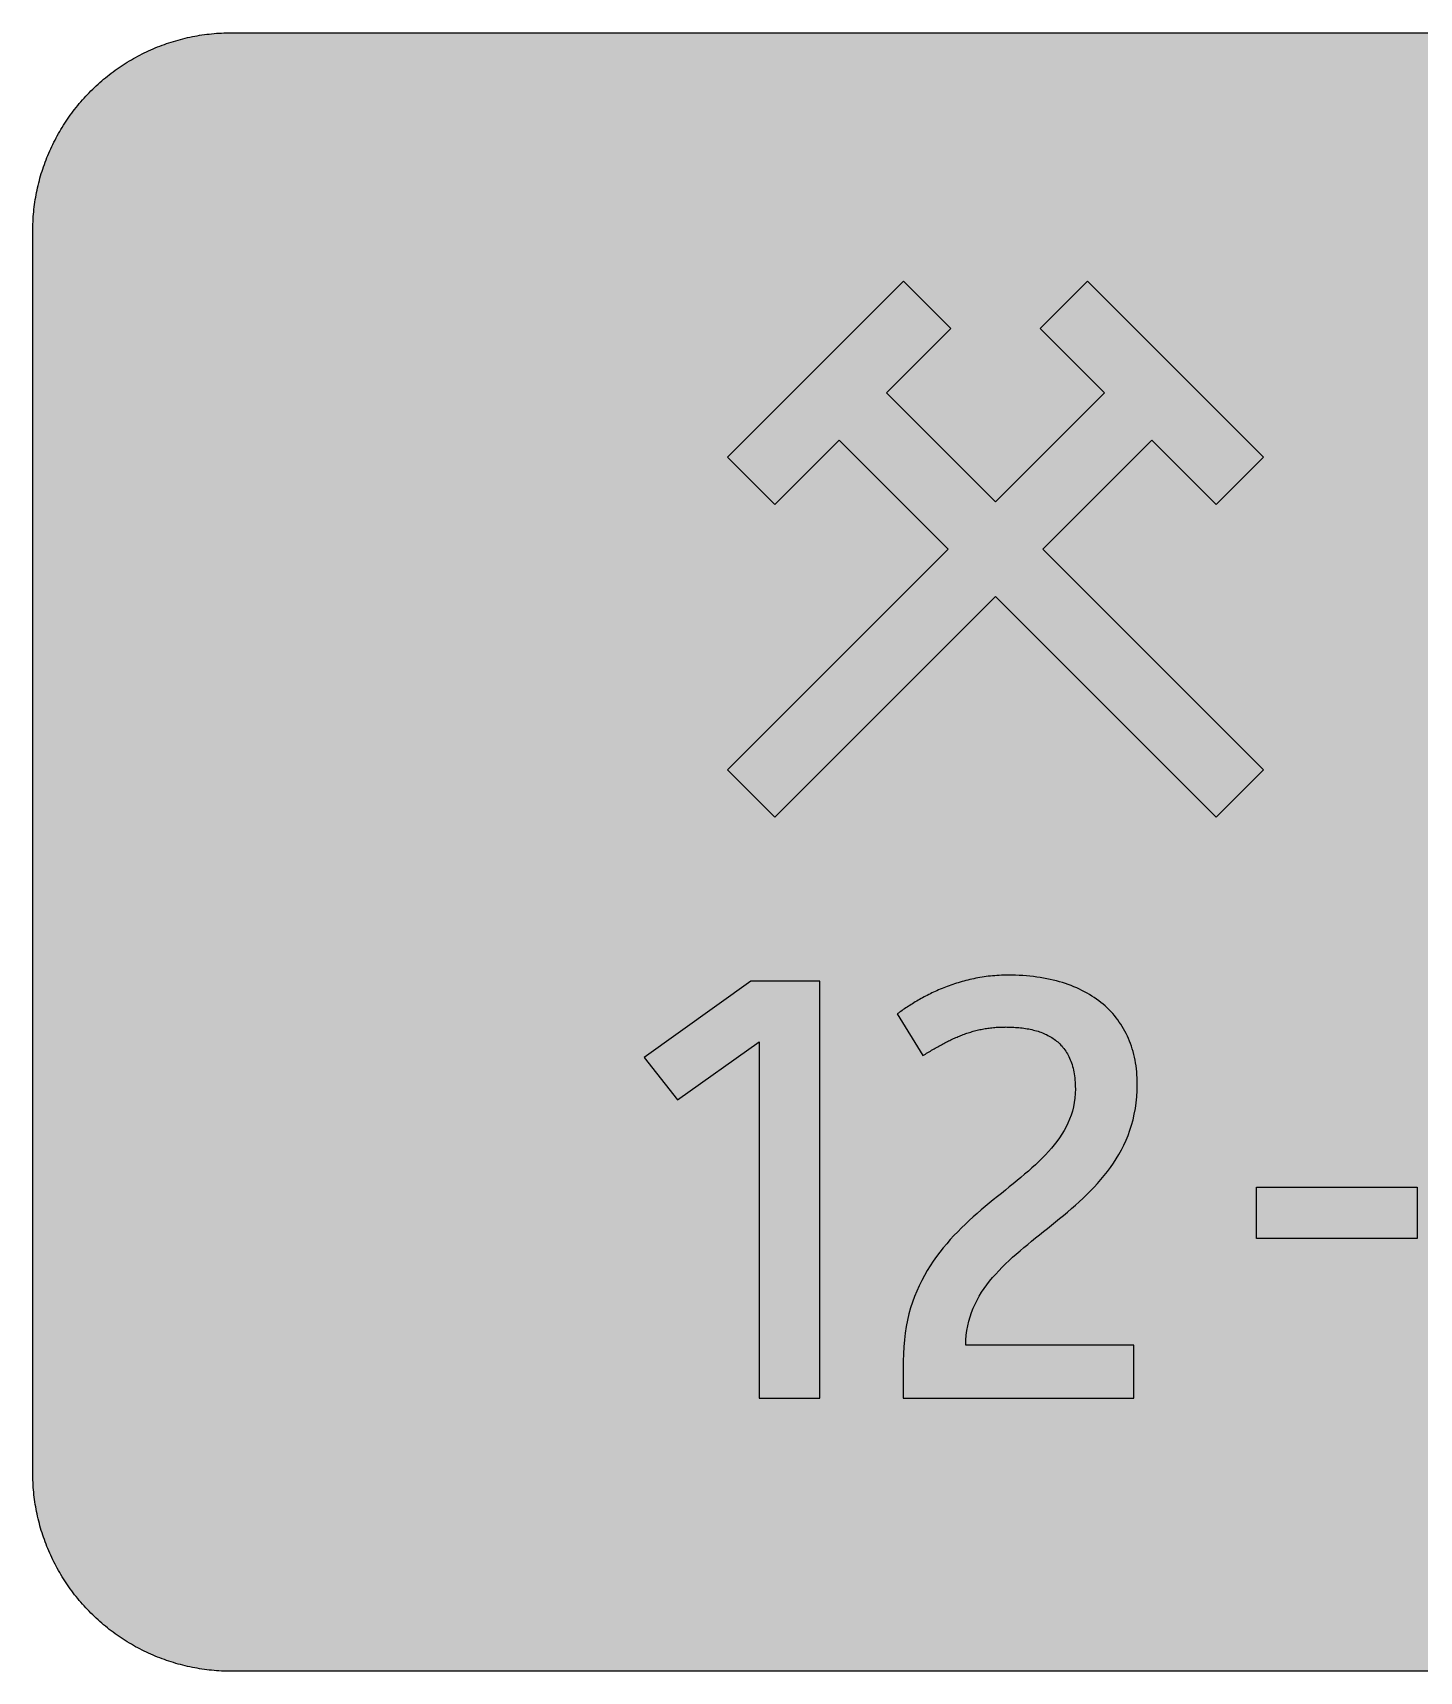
# Model space of a CAD drawing. Header units: millimetres. Extents: x 0 to 212, y 0 to 116.
# Drawn here: x 0.1 to 98.6, y 0.1 to 116.5 of the extents above; entities that cross this region are included whole.
import ezdxf

# ---------------------------------------------------------------- set-up
doc = ezdxf.new("R2010")
doc.units = ezdxf.units.MM

msp = doc.modelspace()

# ---------------------------------------------------------------- hatches: boundary and pattern name
for color, points in [(254, [(14.1633, 0.0536), (13.9878, 0.0533), (13.8125, 0.0559), (13.6373, 0.061), (13.462, 0.0686), (13.2893, 0.0787), (13.114, 0.0914), (12.9413, 0.1041), (12.7686, 0.1219), (12.5959, 0.1397), (12.4231, 0.16), (12.2504, 0.1829), (12.0777, 0.2057), (11.9075, 0.2337), (11.7373, 0.2616), (11.5672, 0.2921), (11.397, 0.3251), (11.2268, 0.3607), (11.0592, 0.3988), (10.8915, 0.4369), (10.7239, 0.4775), (10.5562, 0.5207), (10.3886, 0.5664), (10.2235, 0.6121), (10.0584, 0.6629), (9.8933, 0.7137), (9.7307, 0.7671), (9.5682, 0.8204), (9.4056, 0.8788), (9.2431, 0.9373), (9.083, 0.9982), (8.923, 1.0617), (8.763, 1.1252), (8.6055, 1.1938), (8.4455, 1.2624), (8.2906, 1.331), (8.1331, 1.4046), (7.9781, 1.4783), (7.8232, 1.5545), (7.6708, 1.6332), (7.5184, 1.7145), (7.366, 1.7958), (7.2161, 1.8796), (7.0663, 1.966), (6.919, 2.0523), (6.7716, 2.1438), (6.6243, 2.2352), (6.4795, 2.3266), (6.3348, 2.4232), (6.19, 2.5197), (6.0477, 2.6187), (5.908, 2.7178), (5.7683, 2.8194), (5.6286, 2.9235), (5.4915, 3.0302), (5.3543, 3.1369), (5.2197, 3.2461), (5.0851, 3.3579), (4.953, 3.4722), (4.8209, 3.5865), (4.6914, 3.7033), (4.5644, 3.8202), (4.4348, 3.9395), (4.3104, 4.0615), (4.1859, 4.1859), (4.0615, 4.3104), (3.9395, 4.4348), (3.8202, 4.5618), (3.7033, 4.6914), (3.5865, 4.8209), (3.4722, 4.953), (3.3579, 5.0851), (3.2487, 5.2197), (3.1369, 5.3543), (3.0302, 5.4915), (2.9235, 5.6286), (2.8194, 5.7683), (2.7178, 5.908), (2.6187, 6.0477), (2.5197, 6.19), (2.4232, 6.3348), (2.3266, 6.477), (2.2352, 6.6243), (2.1438, 6.7691), (2.0523, 6.919), (1.966, 7.0663), (1.8796, 7.2161), (1.7958, 7.366), (1.7145, 7.5184), (1.6332, 7.6708), (1.5545, 7.8232), (1.4783, 7.9781), (1.4046, 8.1331), (1.331, 8.2906), (1.2598, 8.4455), (1.1913, 8.603), (1.1252, 8.763), (1.0592, 8.923), (0.9982, 9.083), (0.9373, 9.2431), (0.8763, 9.4056), (0.8204, 9.5682), (0.7645, 9.7307), (0.7112, 9.8933), (0.6604, 10.0584), (0.6121, 10.2235), (0.5639, 10.3911), (0.5207, 10.5562), (0.4775, 10.7239), (0.4343, 10.8915), (0.3962, 11.0592), (0.3607, 11.2268), (0.3251, 11.397), (0.2921, 11.5672), (0.2616, 11.7373), (0.2311, 11.9075), (0.2057, 12.0802), (0.1803, 12.2504), (0.1575, 12.4231), (0.1372, 12.5959), (0.1194, 12.7686), (0.1041, 12.9413), (0.0889, 13.1166), (0.0787, 13.2893), (0.0686, 13.4645), (0.061, 13.6373), (0.0559, 13.8125), (0.0508, 13.9878), (0.0508, 14.163), (0.0522, 102.3592), (0.0508, 102.5322), (0.0559, 102.7074), (0.061, 102.8827), (0.0686, 103.058), (0.0787, 103.2307), (0.0889, 103.4059), (0.1041, 103.5787), (0.1194, 103.7514), (0.1372, 103.9241), (0.1575, 104.0968), (0.1803, 104.2695), (0.2057, 104.4423), (0.2311, 104.6124), (0.2616, 104.7826), (0.2921, 104.9528), (0.3251, 105.123), (0.3607, 105.2932), (0.3962, 105.4608), (0.4343, 105.6284), (0.4775, 105.7961), (0.5207, 105.9637), (0.5639, 106.1314), (0.6121, 106.2965), (0.6604, 106.4616), (0.7112, 106.6267), (0.7645, 106.7892), (0.8204, 106.9518), (0.8763, 107.1143), (0.9373, 107.2769), (0.9982, 107.4369), (1.0592, 107.5969), (1.1252, 107.757), (1.1913, 107.9144), (1.2598, 108.0745), (1.331, 108.2294), (1.4046, 108.3869), (1.4783, 108.5418), (1.5545, 108.6968), (1.6332, 108.8492), (1.7145, 109.0016), (1.7958, 109.154), (1.8796, 109.3038), (1.966, 109.4537), (2.0523, 109.601), (2.1438, 109.7483), (2.2352, 109.8956), (2.3266, 110.0404), (2.4232, 110.1852), (2.5197, 110.33), (2.6187, 110.4722), (2.7178, 110.6119), (2.8194, 110.7516), (2.9235, 110.8913), (3.0302, 111.0285), (3.1369, 111.1656), (3.2487, 111.3003), (3.3579, 111.4349), (3.4722, 111.567), (3.5865, 111.699), (3.7033, 111.8286), (3.8202, 111.9556), (3.9395, 112.0851), (4.0615, 112.2096), (4.1859, 112.334), (4.3104, 112.4585), (4.4348, 112.5804), (4.5644, 112.6998), (4.6914, 112.8166), (4.8209, 112.9335), (4.953, 113.0478), (5.0851, 113.1621), (5.2197, 113.2713), (5.3543, 113.3831), (5.4915, 113.4897), (5.6286, 113.5964), (5.7683, 113.7006), (5.908, 113.8022), (6.0477, 113.9012), (6.19, 114.0003), (6.3348, 114.0968), (6.4795, 114.1933), (6.6243, 114.2848), (6.7716, 114.3762), (6.919, 114.4676), (7.0663, 114.554), (7.2161, 114.6404), (7.366, 114.7242), (7.5184, 114.8055), (7.6708, 114.8867), (7.8232, 114.9655), (7.9781, 115.0417), (8.1331, 115.1153), (8.2906, 115.189), (8.4455, 115.2601), (8.6055, 115.3287), (8.763, 115.3947), (8.923, 115.4608), (9.083, 115.5217), (9.2431, 115.5827), (9.4056, 115.6437), (9.5682, 115.6995), (9.7307, 115.7554), (9.8933, 115.8088), (10.0584, 115.8596), (10.2235, 115.9078), (10.3886, 115.9561), (10.5562, 115.9993), (10.7239, 116.0424), (10.8915, 116.0856), (11.0592, 116.1237), (11.2268, 116.1593), (11.397, 116.1948), (11.5672, 116.2279), (11.7373, 116.2583), (11.9075, 116.2888), (12.0777, 116.3142), (12.2504, 116.3396), (12.4231, 116.3625), (12.5959, 116.3828), (12.7686, 116.4006), (12.9413, 116.4158), (13.114, 116.4311), (13.2893, 116.4412), (13.462, 116.4514), (13.6373, 116.459), (13.8125, 116.4641), (13.9878, 116.4692), (14.163, 116.4692), (197.6078, 116.4703), (197.7822, 116.4692), (197.9574, 116.4641), (198.1327, 116.459), (198.3054, 116.4514), (198.4807, 116.4412), (198.6534, 116.4311), (198.8287, 116.4158), (199.0014, 116.4006), (199.1741, 116.3828), (199.3468, 116.3625), (199.5195, 116.3396), (199.6897, 116.3142), (199.8624, 116.2888), (200.0326, 116.2583), (200.2028, 116.2279), (200.373, 116.1948), (200.5432, 116.1593), (200.7108, 116.1237), (200.8784, 116.0856), (201.0461, 116.0424), (201.2137, 115.9993), (201.3788, 115.9561), (201.5465, 115.9078), (201.7116, 115.8596), (201.8767, 115.8088), (202.0392, 115.7554), (202.2018, 115.6995), (202.3643, 115.6437), (202.5269, 115.5827), (202.6869, 115.5217), (202.8469, 115.4608), (203.007, 115.3947), (203.167, 115.3287), (203.3245, 115.2601), (203.4794, 115.189), (203.6369, 115.1153), (203.7918, 115.0417), (203.9468, 114.9655), (204.0992, 114.8867), (204.2516, 114.8055), (204.404, 114.7242), (204.5538, 114.6404), (204.7037, 114.554), (204.8535, 114.4676), (205.0009, 114.3762), (205.1456, 114.2848), (205.293, 114.1933), (205.4352, 114.0968), (205.58, 114.0003), (205.7222, 113.9012), (205.8619, 113.8022), (206.0016, 113.7006), (206.1413, 113.5964), (206.2785, 113.4897), (206.4156, 113.3831), (206.5503, 113.2713), (206.6849, 113.1621), (206.817, 113.0478), (206.949, 112.9335), (207.0786, 112.8166), (207.2081, 112.6998), (207.3351, 112.5804), (207.4596, 112.4585), (207.584, 112.334), (207.7085, 112.2096), (207.8304, 112.0851), (207.9498, 111.9556), (208.0666, 111.8286), (208.1835, 111.699), (208.2978, 111.567), (208.4121, 111.4349), (208.5238, 111.3003), (208.6331, 111.1656), (208.7397, 111.0285), (208.8464, 110.8913), (208.9506, 110.7516), (209.0522, 110.6119), (209.1512, 110.4722), (209.2503, 110.33), (209.3468, 110.1852), (209.4433, 110.0404), (209.5348, 109.8956), (209.6262, 109.7483), (209.7176, 109.601), (209.804, 109.4537), (209.8904, 109.3038), (209.9742, 109.154), (210.0555, 109.0016), (210.1367, 108.8492), (210.2155, 108.6968), (210.2917, 108.5418), (210.3653, 108.3869), (210.439, 108.2294), (210.5076, 108.0745), (210.5762, 107.9144), (210.6447, 107.757), (210.7082, 107.5969), (210.7717, 107.4369), (210.8327, 107.2769), (210.8911, 107.1143), (210.9495, 106.9518), (211.0029, 106.7892), (211.0562, 106.6267), (211.107, 106.4616), (211.1578, 106.2965), (211.2035, 106.1314), (211.2493, 105.9637), (211.2924, 105.7961), (211.3331, 105.6284), (211.3712, 105.4608), (211.4093, 105.2932), (211.4448, 105.123), (211.4779, 104.9528), (211.5083, 104.7826), (211.5363, 104.6124), (211.5642, 104.4423), (211.5871, 104.2695), (211.6099, 104.0968), (211.6303, 103.9241), (211.648, 103.7514), (211.6658, 103.5787), (211.6785, 103.4059), (211.6912, 103.2307), (211.7014, 103.058), (211.709, 102.8827), (211.7141, 102.7074), (211.7166, 102.5322), (211.7166, 102.3569), (211.7189, 14.1647), (211.7166, 13.9878), (211.7141, 13.8125), (211.709, 13.6373), (211.7014, 13.4645), (211.6912, 13.2893), (211.6785, 13.1166), (211.6658, 12.9413), (211.648, 12.7686), (211.6303, 12.5959), (211.6099, 12.4231), (211.5871, 12.2504), (211.5642, 12.0802), (211.5363, 11.9075), (211.5083, 11.7373), (211.4779, 11.5672), (211.4448, 11.397), (211.4093, 11.2268), (211.3712, 11.0592), (211.3331, 10.8915), (211.2924, 10.7239), (211.2493, 10.5562), (211.2035, 10.3911), (211.1578, 10.2235), (211.107, 10.0584), (211.0562, 9.8933), (211.0029, 9.7307), (210.9495, 9.5682), (210.8911, 9.4056), (210.8327, 9.2431), (210.7717, 9.083), (210.7082, 8.923), (210.6447, 8.763), (210.5762, 8.603), (210.5076, 8.4455), (210.439, 8.2906), (210.3653, 8.1331), (210.2917, 7.9781), (210.2155, 7.8232), (210.1367, 7.6708), (210.0555, 7.5184), (209.9742, 7.366), (209.8904, 7.2161), (209.804, 7.0663), (209.7176, 6.919), (209.6262, 6.7691), (209.5348, 6.6243), (209.4433, 6.477), (209.3468, 6.3348), (209.2503, 6.19), (209.1512, 6.0477), (209.0522, 5.908), (208.9506, 5.7683), (208.8464, 5.6286), (208.7397, 5.4915), (208.6331, 5.3543), (208.5238, 5.2197), (208.4121, 5.0851), (208.2978, 4.953), (208.1835, 4.8209), (208.0666, 4.6914), (207.9498, 4.5618), (207.8304, 4.4348), (207.7085, 4.3104), (207.584, 4.1859), (207.4596, 4.0615), (207.3351, 3.9395), (207.2081, 3.8202), (207.0786, 3.7033), (206.949, 3.5865), (206.817, 3.4722), (206.6849, 3.3579), (206.5503, 3.2461), (206.4156, 3.1369), (206.2785, 3.0302), (206.1413, 2.9235), (206.0016, 2.8194), (205.8619, 2.7178), (205.7222, 2.6187), (205.58, 2.5197), (205.4352, 2.4232), (205.293, 2.3266), (205.1456, 2.2352), (205.0009, 2.1438), (204.8535, 2.0523), (204.7037, 1.966), (204.5538, 1.8796), (204.404, 1.7958), (204.2516, 1.7145), (204.0992, 1.6332), (203.9468, 1.5545), (203.7918, 1.4783), (203.6369, 1.4046), (203.4794, 1.331), (203.3245, 1.2624), (203.167, 1.1938), (203.007, 1.1252), (202.8469, 1.0617), (202.6869, 0.9982), (202.5269, 0.9373), (202.3643, 0.8788), (202.2018, 0.8204), (202.0392, 0.7671), (201.8767, 0.7137), (201.7116, 0.6629), (201.5465, 0.6121), (201.3788, 0.5664), (201.2137, 0.5207), (201.0461, 0.4775), (200.8784, 0.4369), (200.7108, 0.3988), (200.5432, 0.3607), (200.373, 0.3251), (200.2028, 0.2921), (200.0326, 0.2616), (199.8624, 0.2337), (199.6897, 0.2057), (199.5195, 0.1829), (199.3468, 0.16), (199.1741, 0.1397), (199.0014, 0.1219), (198.8287, 0.1041), (198.6534, 0.0914), (198.4807, 0.0787), (198.3054, 0.0686), (198.1327, 0.061), (197.9574, 0.0559), (197.7822, 0.0533), (197.6069, 0.0533)]), (59, [(68.4911, 76.4134), (84.1745, 60.7314), (87.5411, 64.098), (71.8591, 79.7814), (79.6036, 87.5259), (84.1745, 82.9564), (87.5411, 86.323), (75.0341, 98.8314), (71.6661, 95.4634), (76.237, 90.8939), (68.4911, 83.148), (60.7466, 90.8939), (65.3161, 95.4634), (61.9495, 98.8314), (49.4411, 86.323), (52.8091, 82.9564), (57.3786, 87.5259), (65.1245, 79.7814), (49.4411, 64.098), (52.8091, 60.7314)]), (59, [(51.6929, 19.4564), (56.0105, 19.4564), (56.0105, 49.0897), (51.1006, 49.0897), (43.5225, 43.6711), (45.8929, 40.6643), (51.6929, 44.7707)]), (59, [(69.1762, 45.829), (69.2988, 45.8267), (69.4233, 45.8241), (69.5477, 45.8216), (69.6697, 45.8165), (69.7916, 45.8114), (69.9135, 45.8038), (70.0354, 45.7962), (70.1548, 45.7835), (70.2742, 45.7733), (70.3936, 45.7581), (70.5104, 45.7429), (70.6272, 45.7251), (70.7415, 45.7073), (70.8558, 45.687), (70.9676, 45.6641), (71.0794, 45.6387), (71.1911, 45.6133), (71.3003, 45.5854), (71.4096, 45.5549), (71.5162, 45.5219), (71.6204, 45.4889), (71.7245, 45.4533), (71.8261, 45.4127), (71.9277, 45.372), (72.0268, 45.3288), (72.1233, 45.2831), (72.2198, 45.2349), (72.3138, 45.1866), (72.4052, 45.1333), (72.4967, 45.0774), (72.5856, 45.0215), (72.6719, 44.9605), (72.7583, 44.897), (72.8396, 44.831), (72.9209, 44.765), (72.9996, 44.6938), (73.0758, 44.6202), (73.1495, 44.5414), (73.2231, 44.4627), (73.2917, 44.3814), (73.3603, 44.2951), (73.4263, 44.2087), (73.4873, 44.1173), (73.5482, 44.0233), (73.6067, 43.9242), (73.6625, 43.8252), (73.7133, 43.721), (73.7641, 43.6143), (73.8124, 43.5026), (73.8556, 43.3883), (73.8988, 43.2714), (73.9369, 43.1521), (73.975, 43.0276), (74.008, 42.9006), (74.0385, 42.7711), (74.0639, 42.6364), (74.0893, 42.4967), (74.1096, 42.3545), (74.1274, 42.2097), (74.1426, 42.0599), (74.1553, 41.9075), (74.1629, 41.75), (74.168, 41.59), (74.1705, 41.4249), (74.1604, 41.0947), (74.135, 40.7721), (74.0918, 40.4597), (74.0334, 40.1523), (73.9572, 39.8551), (73.8683, 39.5656), (73.7641, 39.2811), (73.6448, 39.0042), (73.5127, 38.7325), (73.3679, 38.4683), (73.2104, 38.2067), (73.0402, 37.9527), (72.8599, 37.7012), (72.6694, 37.4548), (72.4687, 37.2135), (72.2579, 36.9748), (72.0395, 36.7386), (71.8109, 36.5049), (71.5747, 36.2737), (71.3334, 36.0451), (71.0819, 35.8165), (70.8279, 35.5905), (70.5663, 35.3644), (70.2996, 35.1409), (70.0278, 34.9148), (69.7535, 34.6888), (69.4741, 34.4627), (69.1947, 34.2367), (68.9102, 34.0081), (68.6257, 33.7769), (68.3387, 33.5432), (68.0542, 33.307), (67.7672, 33.0683), (67.4802, 32.827), (67.1957, 32.5806), (66.9112, 32.3317), (66.6318, 32.0751), (66.3524, 31.816), (66.0781, 31.5519), (65.8063, 31.2801), (65.5396, 31.0032), (65.278, 30.7213), (65.024, 30.4317), (64.7725, 30.1346), (64.5312, 29.8272), (64.295, 29.5148), (64.0664, 29.1948), (63.848, 28.8646), (63.6372, 28.5242), (63.4365, 28.1762), (63.246, 27.8181), (63.0657, 27.4472), (62.8955, 27.0688), (62.738, 26.6776), (62.5932, 26.2763), (62.4611, 25.8623), (62.3418, 25.4356), (62.2376, 24.9961), (62.1487, 24.544), (62.0725, 24.0792), (62.0141, 23.6017), (61.9709, 23.1089), (61.9455, 22.6009), (61.9354, 22.0777), (61.9372, 19.4564), (78.3209, 19.4564), (78.3209, 23.2237), (66.3829, 23.2237), (66.3905, 23.5814), (66.4159, 23.9293), (66.4591, 24.2697), (66.5175, 24.5999), (66.5937, 24.9225), (66.6826, 25.2374), (66.7868, 25.5448), (66.9061, 25.8445), (67.0382, 26.1366), (67.1805, 26.4236), (67.3379, 26.703), (67.5056, 26.9773), (67.6859, 27.244), (67.8764, 27.5082), (68.0771, 27.7647), (68.2854, 28.0187), (68.5063, 28.2677), (68.7324, 28.514), (68.9661, 28.7553), (69.2099, 28.9941), (69.4588, 29.2303), (69.7128, 29.464), (69.9745, 29.6977), (70.2386, 29.9263), (70.5079, 30.1549), (70.7822, 30.3835), (71.059, 30.6095), (71.341, 30.8356), (71.6229, 31.0642), (71.9074, 31.2903), (72.1919, 31.5189), (72.4764, 31.7475), (72.7634, 31.9786), (73.0479, 32.2097), (73.3323, 32.446), (73.6143, 32.6822), (73.8937, 32.9209), (74.1705, 33.1648), (74.4449, 33.4112), (74.7166, 33.6626), (74.9808, 33.9166), (75.2424, 34.1757), (75.4964, 34.4399), (75.7453, 34.7091), (75.9866, 34.986), (76.2229, 35.2679), (76.4489, 35.5549), (76.6674, 35.8496), (76.8782, 36.1518), (77.0788, 36.4592), (77.2693, 36.7767), (77.4471, 37.1018), (77.6173, 37.4345), (77.7723, 37.7774), (77.917, 38.1279), (78.0491, 38.4886), (78.1685, 38.862), (78.2726, 39.243), (78.3615, 39.6342), (78.4352, 40.0355), (78.4962, 40.4495), (78.5368, 40.8762), (78.5647, 41.3131), (78.5724, 41.7652), (78.5698, 41.9887), (78.5622, 42.2097), (78.5495, 42.4307), (78.5343, 42.6466), (78.5114, 42.86), (78.4835, 43.0708), (78.4504, 43.2791), (78.4149, 43.4823), (78.3717, 43.6855), (78.326, 43.8836), (78.2752, 44.0792), (78.2193, 44.2722), (78.1583, 44.4602), (78.0923, 44.6481), (78.0212, 44.831), (77.9475, 45.0113), (77.8688, 45.1866), (77.785, 45.3619), (77.6961, 45.532), (77.6021, 45.6997), (77.5056, 45.8648), (77.4014, 46.0248), (77.2947, 46.1823), (77.1855, 46.3372), (77.0687, 46.4871), (76.9493, 46.6344), (76.8248, 46.7792), (76.6953, 46.9189), (76.5632, 47.056), (76.4261, 47.1907), (76.2838, 47.3202), (76.139, 47.4472), (75.9892, 47.5717), (75.8342, 47.691), (75.6768, 47.8053), (75.5142, 47.9196), (75.3466, 48.0289), (75.1764, 48.133), (75.0037, 48.2346), (74.8233, 48.3337), (74.6404, 48.4276), (74.455, 48.5165), (74.2645, 48.6029), (74.0689, 48.6867), (73.8708, 48.7655), (73.6676, 48.8417), (73.4619, 48.9128), (73.2511, 48.9788), (73.0377, 49.0423), (72.8193, 49.1033), (72.5983, 49.1592), (72.3722, 49.21), (72.1436, 49.2582), (71.9099, 49.3014), (71.6737, 49.342), (71.435, 49.3776), (71.1911, 49.4081), (70.9447, 49.436), (70.6933, 49.4589), (70.4393, 49.4767), (70.1802, 49.4919), (69.9211, 49.5021), (69.6544, 49.5097), (69.3877, 49.5122), (69.2277, 49.5097), (69.0677, 49.5071), (68.9102, 49.5021), (68.7527, 49.4944), (68.5952, 49.4843), (68.4403, 49.4741), (68.2879, 49.4614), (68.1355, 49.4462), (67.9831, 49.4284), (67.8332, 49.4106), (67.6834, 49.3878), (67.5361, 49.3674), (67.3887, 49.342), (67.2414, 49.3166), (67.0966, 49.2887), (66.9544, 49.2608), (66.8122, 49.2303), (66.6699, 49.1973), (66.5302, 49.1642), (66.3905, 49.1287), (66.2534, 49.0931), (66.1162, 49.055), (65.979, 49.0169), (65.847, 48.9763), (65.7123, 48.9331), (65.5803, 48.8925), (65.4507, 48.8467), (65.3212, 48.8036), (65.1916, 48.7553), (65.0646, 48.7096), (64.9402, 48.6613), (64.8132, 48.6131), (64.6913, 48.5623), (64.5693, 48.5115), (64.4474, 48.4581), (64.328, 48.4073), (64.2112, 48.354), (64.0918, 48.2981), (63.9775, 48.2448), (63.8632, 48.1889), (63.7489, 48.133), (63.6372, 48.0746), (63.5254, 48.0187), (63.4162, 47.9603), (63.3095, 47.9019), (63.2028, 47.8434), (63.0961, 47.785), (62.992, 47.7266), (62.8904, 47.6656), (62.7888, 47.6047), (62.6897, 47.5463), (62.5907, 47.4853), (62.4916, 47.4243), (62.3976, 47.3634), (62.3011, 47.3024), (62.2097, 47.2415), (62.1157, 47.1805), (62.0268, 47.1221), (61.9379, 47.0611), (61.849, 47.0002), (61.7626, 46.9392), (61.6788, 46.8782), (61.595, 46.8198), (61.5137, 46.7589), (63.3345, 43.7981), (63.4213, 43.8531), (63.5102, 43.9064), (63.5991, 43.9623), (63.688, 44.0157), (63.7743, 44.069), (63.8632, 44.1198), (63.9496, 44.1731), (64.0385, 44.2239), (64.1248, 44.2747), (64.2112, 44.3255), (64.2976, 44.3763), (64.3839, 44.4246), (64.4703, 44.4729), (64.5566, 44.5211), (64.643, 44.5668), (64.7268, 44.6151), (64.8132, 44.6608), (64.8995, 44.704), (64.9859, 44.7497), (65.0723, 44.7929), (65.1586, 44.8361), (65.2424, 44.8793), (65.3288, 44.9199), (65.4152, 44.9605), (65.5015, 45.0012), (65.5879, 45.0393), (65.6742, 45.0774), (65.7606, 45.1155), (65.8495, 45.151), (65.9359, 45.1866), (66.0222, 45.2222), (66.1111, 45.2577), (66.2, 45.2907), (66.2864, 45.3212), (66.3753, 45.3542), (66.4642, 45.3847), (66.5531, 45.4152), (66.6445, 45.4431), (66.7334, 45.4711), (66.8249, 45.4965), (66.9138, 45.5244), (67.0052, 45.5473), (67.0992, 45.5727), (67.1906, 45.5955), (67.2846, 45.6184), (67.376, 45.6387), (67.47, 45.659), (67.5665, 45.6768), (67.6605, 45.6946), (67.757, 45.7124), (67.8536, 45.7276), (67.9501, 45.7429), (68.0466, 45.7556), (68.1457, 45.7683), (68.2447, 45.7784), (68.3463, 45.7886), (68.4454, 45.7987), (68.547, 45.8064), (68.6511, 45.8114), (68.7527, 45.8191), (68.8569, 45.8216), (68.9635, 45.8241), (69.0677, 45.8267), (69.1744, 45.8267)]), (59, [(87.0409, 34.441), (98.4702, 34.441), (98.4702, 30.8003), (87.0409, 30.8003)])]:
    msp.add_hatch(color=color).paths.add_polyline_path(points)
h = msp.add_hatch(color=59)
h.paths.add_polyline_path([(14.1633, 3.5814), (13.8887, 3.5839), (13.6169, 3.5941), (13.3477, 3.6119), (13.081, 3.6347), (12.8143, 3.6652), (12.5501, 3.7008), (12.2885, 3.7465), (12.0294, 3.7948), (11.7729, 3.8506), (11.5164, 3.9141), (11.2649, 3.9827), (11.016, 4.0564), (10.7671, 4.1351), (10.5232, 4.2215), (10.2819, 4.3129), (10.0432, 4.412), (9.8069, 4.5161), (9.5733, 4.6228), (9.3447, 4.7371), (9.1186, 4.8565), (8.8951, 4.9809), (8.6741, 5.113), (8.4582, 5.2476), (8.2448, 5.3873), (8.0366, 5.5321), (7.8308, 5.682), (7.6276, 5.8369), (7.4295, 5.9969), (7.2365, 6.1595), (7.046, 6.3297), (6.8605, 6.5024), (6.6777, 6.6802), (6.5024, 6.8605), (6.3271, 7.046), (6.1595, 7.2365), (5.9969, 7.432), (5.8369, 7.6302), (5.682, 7.8308), (5.5321, 8.0366), (5.3873, 8.2448), (5.2451, 8.4582), (5.1105, 8.6741), (4.9809, 8.8951), (4.8565, 9.1186), (4.7371, 9.3447), (4.6228, 9.5758), (4.5136, 9.8069), (4.4094, 10.0432), (4.3129, 10.2819), (4.2215, 10.5232), (4.1351, 10.7696), (4.0538, 11.016), (3.9802, 11.2649), (3.9116, 11.5189), (3.8506, 11.7729), (3.7948, 12.0294), (3.744, 12.2911), (3.7008, 12.5527), (3.6627, 12.8143), (3.6322, 13.081), (3.6093, 13.3502), (3.5916, 13.6195), (3.5814, 13.8913), (3.5789, 14.163), (3.58, 102.3592), (3.5814, 102.6312), (3.5916, 102.903), (3.6093, 103.1723), (3.6322, 103.439), (3.6627, 103.7057), (3.7008, 103.9698), (3.744, 104.2314), (3.7948, 104.4905), (3.8506, 104.7471), (3.9116, 105.0036), (3.9802, 105.2551), (4.0538, 105.504), (4.1351, 105.7529), (4.2215, 105.9967), (4.3129, 106.238), (4.4094, 106.4768), (4.5136, 106.713), (4.6228, 106.9467), (4.7371, 107.1753), (4.8565, 107.4014), (4.9809, 107.6249), (5.1105, 107.8459), (5.2451, 108.0618), (5.3873, 108.2751), (5.5321, 108.4834), (5.682, 108.6891), (5.8369, 108.8923), (5.9969, 109.0905), (6.1595, 109.2835), (6.3271, 109.474), (6.5024, 109.6594), (6.6777, 109.8423), (6.8605, 110.0176), (7.046, 110.1928), (7.2365, 110.3605), (7.4295, 110.523), (7.6276, 110.683), (7.8308, 110.838), (8.0366, 110.9878), (8.2448, 111.1326), (8.4582, 111.2749), (8.6741, 111.4095), (8.8951, 111.539), (9.1186, 111.6635), (9.3447, 111.7829), (9.5733, 111.8972), (9.8069, 112.0064), (10.0432, 112.1105), (10.2819, 112.207), (10.5232, 112.2985), (10.7671, 112.3848), (11.016, 112.4661), (11.2649, 112.5398), (11.5164, 112.6084), (11.7729, 112.6693), (12.0294, 112.7252), (12.2885, 112.776), (12.5501, 112.8192), (12.8143, 112.8573), (13.081, 112.8878), (13.3477, 112.9106), (13.6169, 112.9284), (13.8887, 112.9386), (14.163, 112.9411), (197.6078, 112.9425), (197.8787, 112.9386), (198.1505, 112.9284), (198.4197, 112.9106), (198.689, 112.8878), (198.9557, 112.8573), (199.2173, 112.8192), (199.4789, 112.776), (199.7405, 112.7252), (199.9971, 112.6693), (200.2511, 112.6084), (200.5051, 112.5398), (200.754, 112.4661), (201.0004, 112.3848), (201.2467, 112.2985), (201.488, 112.207), (201.7268, 112.1105), (201.963, 112.0064), (202.1942, 111.8972), (202.4253, 111.7829), (202.6514, 111.6635), (202.8749, 111.539), (203.0959, 111.4095), (203.3118, 111.2749), (203.5251, 111.1326), (203.7334, 110.9878), (203.9391, 110.838), (204.1398, 110.683), (204.3379, 110.523), (204.5335, 110.3605), (204.724, 110.1928), (204.9094, 110.0176), (205.0898, 109.8423), (205.2676, 109.6594), (205.4403, 109.474), (205.6105, 109.2835), (205.773, 109.0905), (205.933, 108.8923), (206.088, 108.6891), (206.2378, 108.4834), (206.3826, 108.2751), (206.5223, 108.0618), (206.6569, 107.8459), (206.789, 107.6249), (206.9135, 107.4014), (207.0329, 107.1753), (207.1472, 106.9467), (207.2538, 106.713), (207.358, 106.4768), (207.457, 106.238), (207.5485, 105.9967), (207.6348, 105.7529), (207.7136, 105.504), (207.7872, 105.2551), (207.8558, 105.0036), (207.9193, 104.7471), (207.9752, 104.4905), (208.0235, 104.2314), (208.0692, 103.9698), (208.1047, 103.7057), (208.1352, 103.439), (208.1581, 103.1723), (208.1759, 102.903), (208.186, 102.6312), (208.1911, 102.3569), (208.1911, 14.1647), (208.186, 13.8913), (208.1759, 13.6195), (208.1581, 13.3502), (208.1352, 13.081), (208.1047, 12.8143), (208.0692, 12.5527), (208.0235, 12.2911), (207.9752, 12.0294), (207.9193, 11.7729), (207.8558, 11.5189), (207.7872, 11.2649), (207.7136, 11.016), (207.6348, 10.7696), (207.5485, 10.5232), (207.457, 10.2819), (207.358, 10.0432), (207.2538, 9.8069), (207.1472, 9.5758), (207.0329, 9.3447), (206.9135, 9.1186), (206.789, 8.8951), (206.6569, 8.6741), (206.5223, 8.4582), (206.3826, 8.2448), (206.2378, 8.0366), (206.088, 7.8308), (205.933, 7.6302), (205.773, 7.432), (205.6105, 7.2365), (205.4403, 7.046), (205.2676, 6.8605), (205.0898, 6.6802), (204.9094, 6.5024), (204.724, 6.3297), (204.5335, 6.1595), (204.3379, 5.9969), (204.1398, 5.8369), (203.9391, 5.682), (203.7334, 5.5321), (203.5251, 5.3873), (203.3118, 5.2476), (203.0959, 5.113), (202.8749, 4.9809), (202.6514, 4.8565), (202.4253, 4.7371), (202.1942, 4.6228), (201.963, 4.5161), (201.7268, 4.412), (201.488, 4.3129), (201.2467, 4.2215), (201.0004, 4.1351), (200.754, 4.0564), (200.5051, 3.9827), (200.2511, 3.9141), (199.9971, 3.8506), (199.7405, 3.7948), (199.4789, 3.7465), (199.2173, 3.7008), (198.9557, 3.6652), (198.689, 3.6347), (198.4197, 3.6119), (198.1505, 3.5941), (197.8787, 3.5839), (197.6069, 3.5789)])
h.paths.add_polyline_path([(14.1633, 8.8731), (14.0259, 8.8748), (13.8887, 8.8798), (13.7541, 8.8875), (13.622, 8.9002), (13.4874, 8.9154), (13.3553, 8.9332), (13.2258, 8.9535), (13.0962, 8.9789), (12.9667, 9.0068), (12.8397, 9.0373), (12.7127, 9.0729), (12.5882, 9.1084), (12.4663, 9.1491), (12.3419, 9.1923), (12.2225, 9.238), (12.1031, 9.2888), (11.9837, 9.3396), (11.8694, 9.3929), (11.7526, 9.4513), (11.6408, 9.5098), (11.5291, 9.5733), (11.4198, 9.6368), (11.3106, 9.7053), (11.2039, 9.7765), (11.0998, 9.8476), (10.9957, 9.9238), (10.8966, 10), (10.7975, 10.0787), (10.6985, 10.1625), (10.6045, 10.2464), (10.5105, 10.3327), (10.4216, 10.4216), (10.3327, 10.5131), (10.2464, 10.6045), (10.16, 10.701), (10.0787, 10.7975), (10, 10.8966), (9.9212, 10.9982), (9.8476, 11.0998), (9.7739, 11.2039), (9.7053, 11.3106), (9.6368, 11.4198), (9.5707, 11.5291), (9.5098, 11.6408), (9.4488, 11.7551), (9.3929, 11.8694), (9.337, 11.9863), (9.2862, 12.1031), (9.238, 12.2225), (9.1923, 12.3444), (9.1491, 12.4663), (9.1084, 12.5908), (9.0703, 12.7152), (9.0373, 12.8397), (9.0068, 12.9692), (8.9789, 13.0962), (8.9535, 13.2258), (8.9306, 13.3579), (8.9129, 13.4899), (8.8976, 13.622), (8.8849, 13.7566), (8.8773, 13.8913), (8.8722, 14.0259), (8.8697, 14.163), (8.8717, 102.3592), (8.8722, 102.4941), (8.8773, 102.6312), (8.8849, 102.7659), (8.8976, 102.8979), (8.9129, 103.0326), (8.9306, 103.1646), (8.9535, 103.2942), (8.9789, 103.4237), (9.0068, 103.5533), (9.0373, 103.6803), (9.0703, 103.8073), (9.1084, 103.9317), (9.1491, 104.0536), (9.1923, 104.1781), (9.238, 104.2975), (9.2862, 104.4169), (9.337, 104.5362), (9.3929, 104.6505), (9.4488, 104.7674), (9.5098, 104.8791), (9.5707, 104.9909), (9.6368, 105.1001), (9.7053, 105.2093), (9.7739, 105.316), (9.8476, 105.4202), (9.9212, 105.5243), (10, 105.6234), (10.0787, 105.7224), (10.16, 105.8215), (10.2464, 105.9155), (10.3327, 106.0094), (10.4216, 106.0983), (10.5105, 106.1872), (10.6045, 106.2736), (10.6985, 106.36), (10.7975, 106.4412), (10.8966, 106.52), (10.9957, 106.5987), (11.0998, 106.6724), (11.2039, 106.746), (11.3106, 106.8146), (11.4198, 106.8832), (11.5291, 106.9492), (11.6408, 107.0102), (11.7526, 107.0712), (11.8694, 107.127), (11.9837, 107.1829), (12.1031, 107.2337), (12.2225, 107.282), (12.3419, 107.3277), (12.4663, 107.3709), (12.5882, 107.4115), (12.7127, 107.4496), (12.8397, 107.4826), (12.9667, 107.5131), (13.0962, 107.5411), (13.2258, 107.5665), (13.3553, 107.5893), (13.4874, 107.6071), (13.622, 107.6223), (13.7541, 107.635), (13.8887, 107.6427), (14.0259, 107.6477), (14.163, 107.6503), (197.6078, 107.6508), (197.7441, 107.6477), (197.8787, 107.6427), (198.0133, 107.635), (198.1479, 107.6223), (198.28, 107.6071), (198.4121, 107.5893), (198.5442, 107.5665), (198.6737, 107.5411), (198.8007, 107.5131), (198.9303, 107.4826), (199.0547, 107.4496), (199.1792, 107.4115), (199.3036, 107.3709), (199.4256, 107.3277), (199.5475, 107.282), (199.6669, 107.2337), (199.7837, 107.1829), (199.9005, 107.127), (200.0148, 107.0712), (200.1291, 107.0102), (200.2409, 106.9492), (200.3501, 106.8832), (200.4593, 106.8146), (200.566, 106.746), (200.6702, 106.6724), (200.7718, 106.5987), (200.8734, 106.52), (200.9724, 106.4412), (201.0689, 106.36), (201.1655, 106.2736), (201.2569, 106.1872), (201.3483, 106.0983), (201.4372, 106.0094), (201.5236, 105.9155), (201.6074, 105.8215), (201.6912, 105.7224), (201.77, 105.6234), (201.8462, 105.5243), (201.9224, 105.4202), (201.9935, 105.316), (202.0646, 105.2093), (202.1332, 105.1001), (202.1967, 104.9909), (202.2602, 104.8791), (202.3186, 104.7674), (202.377, 104.6505), (202.4304, 104.5362), (202.4812, 104.4169), (202.532, 104.2975), (202.5777, 104.1781), (202.6209, 104.0536), (202.6615, 103.9317), (202.6971, 103.8073), (202.7326, 103.6803), (202.7631, 103.5533), (202.7911, 103.4237), (202.8165, 103.2942), (202.8368, 103.1646), (202.8546, 103.0326), (202.8698, 102.8979), (202.8825, 102.7659), (202.8901, 102.6312), (202.8952, 102.4941), (202.8977, 102.3569), (202.8994, 14.1647), (202.8952, 14.0259), (202.8901, 13.8913), (202.8825, 13.7566), (202.8698, 13.622), (202.8546, 13.4899), (202.8368, 13.3579), (202.8165, 13.2258), (202.7911, 13.0962), (202.7631, 12.9692), (202.7326, 12.8397), (202.6971, 12.7152), (202.6615, 12.5908), (202.6209, 12.4663), (202.5777, 12.3444), (202.532, 12.2225), (202.4812, 12.1031), (202.4304, 11.9863), (202.377, 11.8694), (202.3186, 11.7551), (202.2602, 11.6408), (202.1967, 11.5291), (202.1332, 11.4198), (202.0646, 11.3106), (201.9935, 11.2039), (201.9224, 11.0998), (201.8462, 10.9982), (201.77, 10.8966), (201.6912, 10.7975), (201.6074, 10.701), (201.5236, 10.6045), (201.4372, 10.5131), (201.3483, 10.4216), (201.2569, 10.3327), (201.1655, 10.2464), (201.0689, 10.1625), (200.9724, 10.0787), (200.8734, 10), (200.7718, 9.9238), (200.6702, 9.8476), (200.566, 9.7765), (200.4593, 9.7053), (200.3501, 9.6368), (200.2409, 9.5733), (200.1291, 9.5098), (200.0148, 9.4513), (199.9005, 9.3929), (199.7837, 9.3396), (199.6669, 9.2888), (199.5475, 9.238), (199.4256, 9.1923), (199.3036, 9.1491), (199.1792, 9.1084), (199.0547, 9.0729), (198.9303, 9.0373), (198.8007, 9.0068), (198.6737, 8.9789), (198.5442, 8.9535), (198.4121, 8.9332), (198.28, 8.9154), (198.1479, 8.9002), (198.0133, 8.8875), (197.8787, 8.8798), (197.7441, 8.8748), (197.6069, 8.8722)], flags=16)

# ---------------------------------------------------------------- linework, layer by layer
at = {"color": 254}
for points in [[(14.1633, 0.0536), (13.9878, 0.0533), (13.8125, 0.0559), (13.6373, 0.061), (13.462, 0.0686), (13.2893, 0.0787), (13.114, 0.0914), (12.9413, 0.1041), (12.7686, 0.1219), (12.5959, 0.1397), (12.4231, 0.16), (12.2504, 0.1829), (12.0777, 0.2057), (11.9075, 0.2337), (11.7373, 0.2616), (11.5672, 0.2921), (11.397, 0.3251), (11.2268, 0.3607), (11.0592, 0.3988), (10.8915, 0.4369), (10.7239, 0.4775), (10.5562, 0.5207), (10.3886, 0.5664), (10.2235, 0.6121), (10.0584, 0.6629), (9.8933, 0.7137), (9.7307, 0.7671), (9.5682, 0.8204), (9.4056, 0.8788), (9.2431, 0.9373), (9.083, 0.9982), (8.923, 1.0617), (8.763, 1.1252), (8.6055, 1.1938), (8.4455, 1.2624), (8.2906, 1.331), (8.1331, 1.4046), (7.9781, 1.4783), (7.8232, 1.5545), (7.6708, 1.6332), (7.5184, 1.7145), (7.366, 1.7958), (7.2161, 1.8796), (7.0663, 1.966), (6.919, 2.0523), (6.7716, 2.1438), (6.6243, 2.2352), (6.4795, 2.3266), (6.3348, 2.4232), (6.19, 2.5197), (6.0477, 2.6187), (5.908, 2.7178), (5.7683, 2.8194), (5.6286, 2.9235), (5.4915, 3.0302), (5.3543, 3.1369), (5.2197, 3.2461), (5.0851, 3.3579), (4.953, 3.4722), (4.8209, 3.5865), (4.6914, 3.7033), (4.5644, 3.8202), (4.4348, 3.9395), (4.3104, 4.0615), (4.1859, 4.1859), (4.0615, 4.3104), (3.9395, 4.4348), (3.8202, 4.5618), (3.7033, 4.6914), (3.5865, 4.8209), (3.4722, 4.953), (3.3579, 5.0851), (3.2487, 5.2197), (3.1369, 5.3543), (3.0302, 5.4915), (2.9235, 5.6286), (2.8194, 5.7683), (2.7178, 5.908), (2.6187, 6.0477), (2.5197, 6.19), (2.4232, 6.3348), (2.3266, 6.477), (2.2352, 6.6243), (2.1438, 6.7691), (2.0523, 6.919), (1.966, 7.0663), (1.8796, 7.2161), (1.7958, 7.366), (1.7145, 7.5184), (1.6332, 7.6708), (1.5545, 7.8232), (1.4783, 7.9781), (1.4046, 8.1331), (1.331, 8.2906), (1.2598, 8.4455), (1.1913, 8.603), (1.1252, 8.763), (1.0592, 8.923), (0.9982, 9.083), (0.9373, 9.2431), (0.8763, 9.4056), (0.8204, 9.5682), (0.7645, 9.7307), (0.7112, 9.8933), (0.6604, 10.0584), (0.6121, 10.2235), (0.5639, 10.3911), (0.5207, 10.5562), (0.4775, 10.7239), (0.4343, 10.8915), (0.3962, 11.0592), (0.3607, 11.2268), (0.3251, 11.397), (0.2921, 11.5672), (0.2616, 11.7373), (0.2311, 11.9075), (0.2057, 12.0802), (0.1803, 12.2504), (0.1575, 12.4231), (0.1372, 12.5959), (0.1194, 12.7686), (0.1041, 12.9413), (0.0889, 13.1166), (0.0787, 13.2893), (0.0686, 13.4645), (0.061, 13.6373), (0.0559, 13.8125), (0.0508, 13.9878), (0.0508, 14.163), (0.0522, 102.3592), (0.0508, 102.5322), (0.0559, 102.7074), (0.061, 102.8827), (0.0686, 103.058), (0.0787, 103.2307), (0.0889, 103.4059), (0.1041, 103.5787), (0.1194, 103.7514), (0.1372, 103.9241), (0.1575, 104.0968), (0.1803, 104.2695), (0.2057, 104.4423), (0.2311, 104.6124), (0.2616, 104.7826), (0.2921, 104.9528), (0.3251, 105.123), (0.3607, 105.2932), (0.3962, 105.4608), (0.4343, 105.6284), (0.4775, 105.7961), (0.5207, 105.9637), (0.5639, 106.1314), (0.6121, 106.2965), (0.6604, 106.4616), (0.7112, 106.6267), (0.7645, 106.7892), (0.8204, 106.9518), (0.8763, 107.1143), (0.9373, 107.2769), (0.9982, 107.4369), (1.0592, 107.5969), (1.1252, 107.757), (1.1913, 107.9144), (1.2598, 108.0745), (1.331, 108.2294), (1.4046, 108.3869), (1.4783, 108.5418), (1.5545, 108.6968), (1.6332, 108.8492), (1.7145, 109.0016), (1.7958, 109.154), (1.8796, 109.3038), (1.966, 109.4537), (2.0523, 109.601), (2.1438, 109.7483), (2.2352, 109.8956), (2.3266, 110.0404), (2.4232, 110.1852), (2.5197, 110.33), (2.6187, 110.4722), (2.7178, 110.6119), (2.8194, 110.7516), (2.9235, 110.8913), (3.0302, 111.0285), (3.1369, 111.1656), (3.2487, 111.3003), (3.3579, 111.4349), (3.4722, 111.567), (3.5865, 111.699), (3.7033, 111.8286), (3.8202, 111.9556), (3.9395, 112.0851), (4.0615, 112.2096), (4.1859, 112.334), (4.3104, 112.4585), (4.4348, 112.5804), (4.5644, 112.6998), (4.6914, 112.8166), (4.8209, 112.9335), (4.953, 113.0478), (5.0851, 113.1621), (5.2197, 113.2713), (5.3543, 113.3831), (5.4915, 113.4897), (5.6286, 113.5964), (5.7683, 113.7006), (5.908, 113.8022), (6.0477, 113.9012), (6.19, 114.0003), (6.3348, 114.0968), (6.4795, 114.1933), (6.6243, 114.2848), (6.7716, 114.3762), (6.919, 114.4676), (7.0663, 114.554), (7.2161, 114.6404), (7.366, 114.7242), (7.5184, 114.8055), (7.6708, 114.8867), (7.8232, 114.9655), (7.9781, 115.0417), (8.1331, 115.1153), (8.2906, 115.189), (8.4455, 115.2601), (8.6055, 115.3287), (8.763, 115.3947), (8.923, 115.4608), (9.083, 115.5217), (9.2431, 115.5827), (9.4056, 115.6437), (9.5682, 115.6995), (9.7307, 115.7554), (9.8933, 115.8088), (10.0584, 115.8596), (10.2235, 115.9078), (10.3886, 115.9561), (10.5562, 115.9993), (10.7239, 116.0424), (10.8915, 116.0856), (11.0592, 116.1237), (11.2268, 116.1593), (11.397, 116.1948), (11.5672, 116.2279), (11.7373, 116.2583), (11.9075, 116.2888), (12.0777, 116.3142), (12.2504, 116.3396), (12.4231, 116.3625), (12.5959, 116.3828), (12.7686, 116.4006), (12.9413, 116.4158), (13.114, 116.4311), (13.2893, 116.4412), (13.462, 116.4514), (13.6373, 116.459), (13.8125, 116.4641), (13.9878, 116.4692), (14.163, 116.4692), (197.6078, 116.4703)], [(197.6069, 0.0533), (14.1633, 0.0536)]]:
    msp.add_lwpolyline(points, dxfattribs=at)
at = {"color": 59}
for points in [[(68.4911, 76.4134), (84.1745, 60.7314), (87.5411, 64.098), (71.8591, 79.7814), (79.6036, 87.5259), (84.1745, 82.9564), (87.5411, 86.323), (75.0341, 98.8314), (71.6661, 95.4634), (76.237, 90.8939), (68.4911, 83.148), (60.7466, 90.8939), (65.3161, 95.4634), (61.9495, 98.8314), (49.4411, 86.323), (52.8091, 82.9564), (57.3786, 87.5259), (65.1245, 79.7814), (49.4411, 64.098), (52.8091, 60.7314), (68.4911, 76.4134)], [(51.6929, 19.4564), (56.0105, 19.4564), (56.0105, 49.0897), (51.1006, 49.0897), (43.5225, 43.6711), (45.8929, 40.6643), (51.6929, 44.7707), (51.6929, 19.4564)], [(69.1762, 45.829), (69.2988, 45.8267), (69.4233, 45.8241), (69.5477, 45.8216), (69.6697, 45.8165), (69.7916, 45.8114), (69.9135, 45.8038), (70.0354, 45.7962), (70.1548, 45.7835), (70.2742, 45.7733), (70.3936, 45.7581), (70.5104, 45.7429), (70.6272, 45.7251), (70.7415, 45.7073), (70.8558, 45.687), (70.9676, 45.6641), (71.0794, 45.6387), (71.1911, 45.6133), (71.3003, 45.5854), (71.4096, 45.5549), (71.5162, 45.5219), (71.6204, 45.4889), (71.7245, 45.4533), (71.8261, 45.4127), (71.9277, 45.372), (72.0268, 45.3288), (72.1233, 45.2831), (72.2198, 45.2349), (72.3138, 45.1866), (72.4052, 45.1333), (72.4967, 45.0774), (72.5856, 45.0215), (72.6719, 44.9605), (72.7583, 44.897), (72.8396, 44.831), (72.9209, 44.765), (72.9996, 44.6938), (73.0758, 44.6202), (73.1495, 44.5414), (73.2231, 44.4627), (73.2917, 44.3814), (73.3603, 44.2951), (73.4263, 44.2087), (73.4873, 44.1173), (73.5482, 44.0233), (73.6067, 43.9242), (73.6625, 43.8252), (73.7133, 43.721), (73.7641, 43.6143), (73.8124, 43.5026), (73.8556, 43.3883), (73.8988, 43.2714), (73.9369, 43.1521), (73.975, 43.0276), (74.008, 42.9006), (74.0385, 42.7711), (74.0639, 42.6364), (74.0893, 42.4967), (74.1096, 42.3545), (74.1274, 42.2097), (74.1426, 42.0599), (74.1553, 41.9075), (74.1629, 41.75), (74.168, 41.59), (74.1705, 41.4249), (74.1604, 41.0947), (74.135, 40.7721), (74.0918, 40.4597), (74.0334, 40.1523), (73.9572, 39.8551), (73.8683, 39.5656), (73.7641, 39.2811), (73.6448, 39.0042), (73.5127, 38.7325), (73.3679, 38.4683), (73.2104, 38.2067), (73.0402, 37.9527), (72.8599, 37.7012), (72.6694, 37.4548), (72.4687, 37.2135), (72.2579, 36.9748), (72.0395, 36.7386), (71.8109, 36.5049), (71.5747, 36.2737), (71.3334, 36.0451), (71.0819, 35.8165), (70.8279, 35.5905), (70.5663, 35.3644), (70.2996, 35.1409), (70.0278, 34.9148), (69.7535, 34.6888), (69.4741, 34.4627), (69.1947, 34.2367), (68.9102, 34.0081), (68.6257, 33.7769), (68.3387, 33.5432), (68.0542, 33.307), (67.7672, 33.0683), (67.4802, 32.827), (67.1957, 32.5806), (66.9112, 32.3317), (66.6318, 32.0751), (66.3524, 31.816), (66.0781, 31.5519), (65.8063, 31.2801), (65.5396, 31.0032), (65.278, 30.7213), (65.024, 30.4317), (64.7725, 30.1346), (64.5312, 29.8272), (64.295, 29.5148), (64.0664, 29.1948), (63.848, 28.8646), (63.6372, 28.5242), (63.4365, 28.1762), (63.246, 27.8181), (63.0657, 27.4472), (62.8955, 27.0688), (62.738, 26.6776), (62.5932, 26.2763), (62.4611, 25.8623), (62.3418, 25.4356), (62.2376, 24.9961), (62.1487, 24.544), (62.0725, 24.0792), (62.0141, 23.6017), (61.9709, 23.1089), (61.9455, 22.6009), (61.9354, 22.0777), (61.9372, 19.4564), (78.3209, 19.4564), (78.3209, 23.2237), (66.3829, 23.2237), (66.3905, 23.5814), (66.4159, 23.9293), (66.4591, 24.2697), (66.5175, 24.5999), (66.5937, 24.9225), (66.6826, 25.2374), (66.7868, 25.5448), (66.9061, 25.8445), (67.0382, 26.1366), (67.1805, 26.4236), (67.3379, 26.703), (67.5056, 26.9773), (67.6859, 27.244), (67.8764, 27.5082), (68.0771, 27.7647), (68.2854, 28.0187), (68.5063, 28.2677), (68.7324, 28.514), (68.9661, 28.7553), (69.2099, 28.9941), (69.4588, 29.2303), (69.7128, 29.464), (69.9745, 29.6977), (70.2386, 29.9263), (70.5079, 30.1549), (70.7822, 30.3835), (71.059, 30.6095), (71.341, 30.8356), (71.6229, 31.0642), (71.9074, 31.2903), (72.1919, 31.5189), (72.4764, 31.7475), (72.7634, 31.9786), (73.0479, 32.2097), (73.3323, 32.446), (73.6143, 32.6822), (73.8937, 32.9209), (74.1705, 33.1648), (74.4449, 33.4112), (74.7166, 33.6626), (74.9808, 33.9166), (75.2424, 34.1757), (75.4964, 34.4399), (75.7453, 34.7091), (75.9866, 34.986), (76.2229, 35.2679), (76.4489, 35.5549), (76.6674, 35.8496), (76.8782, 36.1518), (77.0788, 36.4592), (77.2693, 36.7767), (77.4471, 37.1018), (77.6173, 37.4345), (77.7723, 37.7774), (77.917, 38.1279), (78.0491, 38.4886), (78.1685, 38.862), (78.2726, 39.243), (78.3615, 39.6342), (78.4352, 40.0355), (78.4962, 40.4495), (78.5368, 40.8762), (78.5647, 41.3131), (78.5724, 41.7652), (78.5698, 41.9887), (78.5622, 42.2097), (78.5495, 42.4307), (78.5343, 42.6466), (78.5114, 42.86), (78.4835, 43.0708), (78.4504, 43.2791), (78.4149, 43.4823), (78.3717, 43.6855), (78.326, 43.8836), (78.2752, 44.0792), (78.2193, 44.2722), (78.1583, 44.4602), (78.0923, 44.6481), (78.0212, 44.831), (77.9475, 45.0113), (77.8688, 45.1866), (77.785, 45.3619), (77.6961, 45.532), (77.6021, 45.6997), (77.5056, 45.8648), (77.4014, 46.0248), (77.2947, 46.1823), (77.1855, 46.3372), (77.0687, 46.4871), (76.9493, 46.6344), (76.8248, 46.7792), (76.6953, 46.9189), (76.5632, 47.056), (76.4261, 47.1907), (76.2838, 47.3202), (76.139, 47.4472), (75.9892, 47.5717), (75.8342, 47.691), (75.6768, 47.8053), (75.5142, 47.9196), (75.3466, 48.0289), (75.1764, 48.133), (75.0037, 48.2346), (74.8233, 48.3337), (74.6404, 48.4276), (74.455, 48.5165), (74.2645, 48.6029), (74.0689, 48.6867), (73.8708, 48.7655), (73.6676, 48.8417), (73.4619, 48.9128), (73.2511, 48.9788), (73.0377, 49.0423), (72.8193, 49.1033), (72.5983, 49.1592), (72.3722, 49.21), (72.1436, 49.2582), (71.9099, 49.3014), (71.6737, 49.342), (71.435, 49.3776), (71.1911, 49.4081), (70.9447, 49.436), (70.6933, 49.4589), (70.4393, 49.4767), (70.1802, 49.4919), (69.9211, 49.5021), (69.6544, 49.5097), (69.3877, 49.5122), (69.2277, 49.5097), (69.0677, 49.5071), (68.9102, 49.5021), (68.7527, 49.4944), (68.5952, 49.4843), (68.4403, 49.4741), (68.2879, 49.4614), (68.1355, 49.4462), (67.9831, 49.4284), (67.8332, 49.4106), (67.6834, 49.3878), (67.5361, 49.3674), (67.3887, 49.342), (67.2414, 49.3166), (67.0966, 49.2887), (66.9544, 49.2608), (66.8122, 49.2303), (66.6699, 49.1973), (66.5302, 49.1642), (66.3905, 49.1287), (66.2534, 49.0931), (66.1162, 49.055), (65.979, 49.0169), (65.847, 48.9763), (65.7123, 48.9331), (65.5803, 48.8925), (65.4507, 48.8467), (65.3212, 48.8036), (65.1916, 48.7553), (65.0646, 48.7096), (64.9402, 48.6613), (64.8132, 48.6131), (64.6913, 48.5623), (64.5693, 48.5115), (64.4474, 48.4581), (64.328, 48.4073), (64.2112, 48.354), (64.0918, 48.2981), (63.9775, 48.2448), (63.8632, 48.1889), (63.7489, 48.133), (63.6372, 48.0746), (63.5254, 48.0187), (63.4162, 47.9603), (63.3095, 47.9019), (63.2028, 47.8434), (63.0961, 47.785), (62.992, 47.7266), (62.8904, 47.6656), (62.7888, 47.6047), (62.6897, 47.5463), (62.5907, 47.4853), (62.4916, 47.4243), (62.3976, 47.3634), (62.3011, 47.3024), (62.2097, 47.2415), (62.1157, 47.1805), (62.0268, 47.1221), (61.9379, 47.0611), (61.849, 47.0002), (61.7626, 46.9392), (61.6788, 46.8782), (61.595, 46.8198), (61.5137, 46.7589), (63.3345, 43.7981), (63.4213, 43.8531), (63.5102, 43.9064), (63.5991, 43.9623), (63.688, 44.0157), (63.7743, 44.069), (63.8632, 44.1198), (63.9496, 44.1731), (64.0385, 44.2239), (64.1248, 44.2747), (64.2112, 44.3255), (64.2976, 44.3763), (64.3839, 44.4246), (64.4703, 44.4729), (64.5566, 44.5211), (64.643, 44.5668), (64.7268, 44.6151), (64.8132, 44.6608), (64.8995, 44.704), (64.9859, 44.7497), (65.0723, 44.7929), (65.1586, 44.8361), (65.2424, 44.8793), (65.3288, 44.9199), (65.4152, 44.9605), (65.5015, 45.0012), (65.5879, 45.0393), (65.6742, 45.0774), (65.7606, 45.1155), (65.8495, 45.151), (65.9359, 45.1866), (66.0222, 45.2222), (66.1111, 45.2577), (66.2, 45.2907), (66.2864, 45.3212), (66.3753, 45.3542), (66.4642, 45.3847), (66.5531, 45.4152), (66.6445, 45.4431), (66.7334, 45.4711), (66.8249, 45.4965), (66.9138, 45.5244), (67.0052, 45.5473), (67.0992, 45.5727), (67.1906, 45.5955), (67.2846, 45.6184), (67.376, 45.6387), (67.47, 45.659), (67.5665, 45.6768), (67.6605, 45.6946), (67.757, 45.7124), (67.8536, 45.7276), (67.9501, 45.7429), (68.0466, 45.7556), (68.1457, 45.7683), (68.2447, 45.7784), (68.3463, 45.7886), (68.4454, 45.7987), (68.547, 45.8064), (68.6511, 45.8114), (68.7527, 45.8191), (68.8569, 45.8216), (68.9635, 45.8241), (69.0677, 45.8267), (69.1744, 45.8267), (69.1762, 45.829)], [(87.0409, 34.441), (98.4702, 34.441), (98.4702, 30.8003), (87.0409, 30.8003), (87.0409, 34.441)]]:
    msp.add_lwpolyline(points, dxfattribs=at)

doc.saveas('drawing.dxf')
